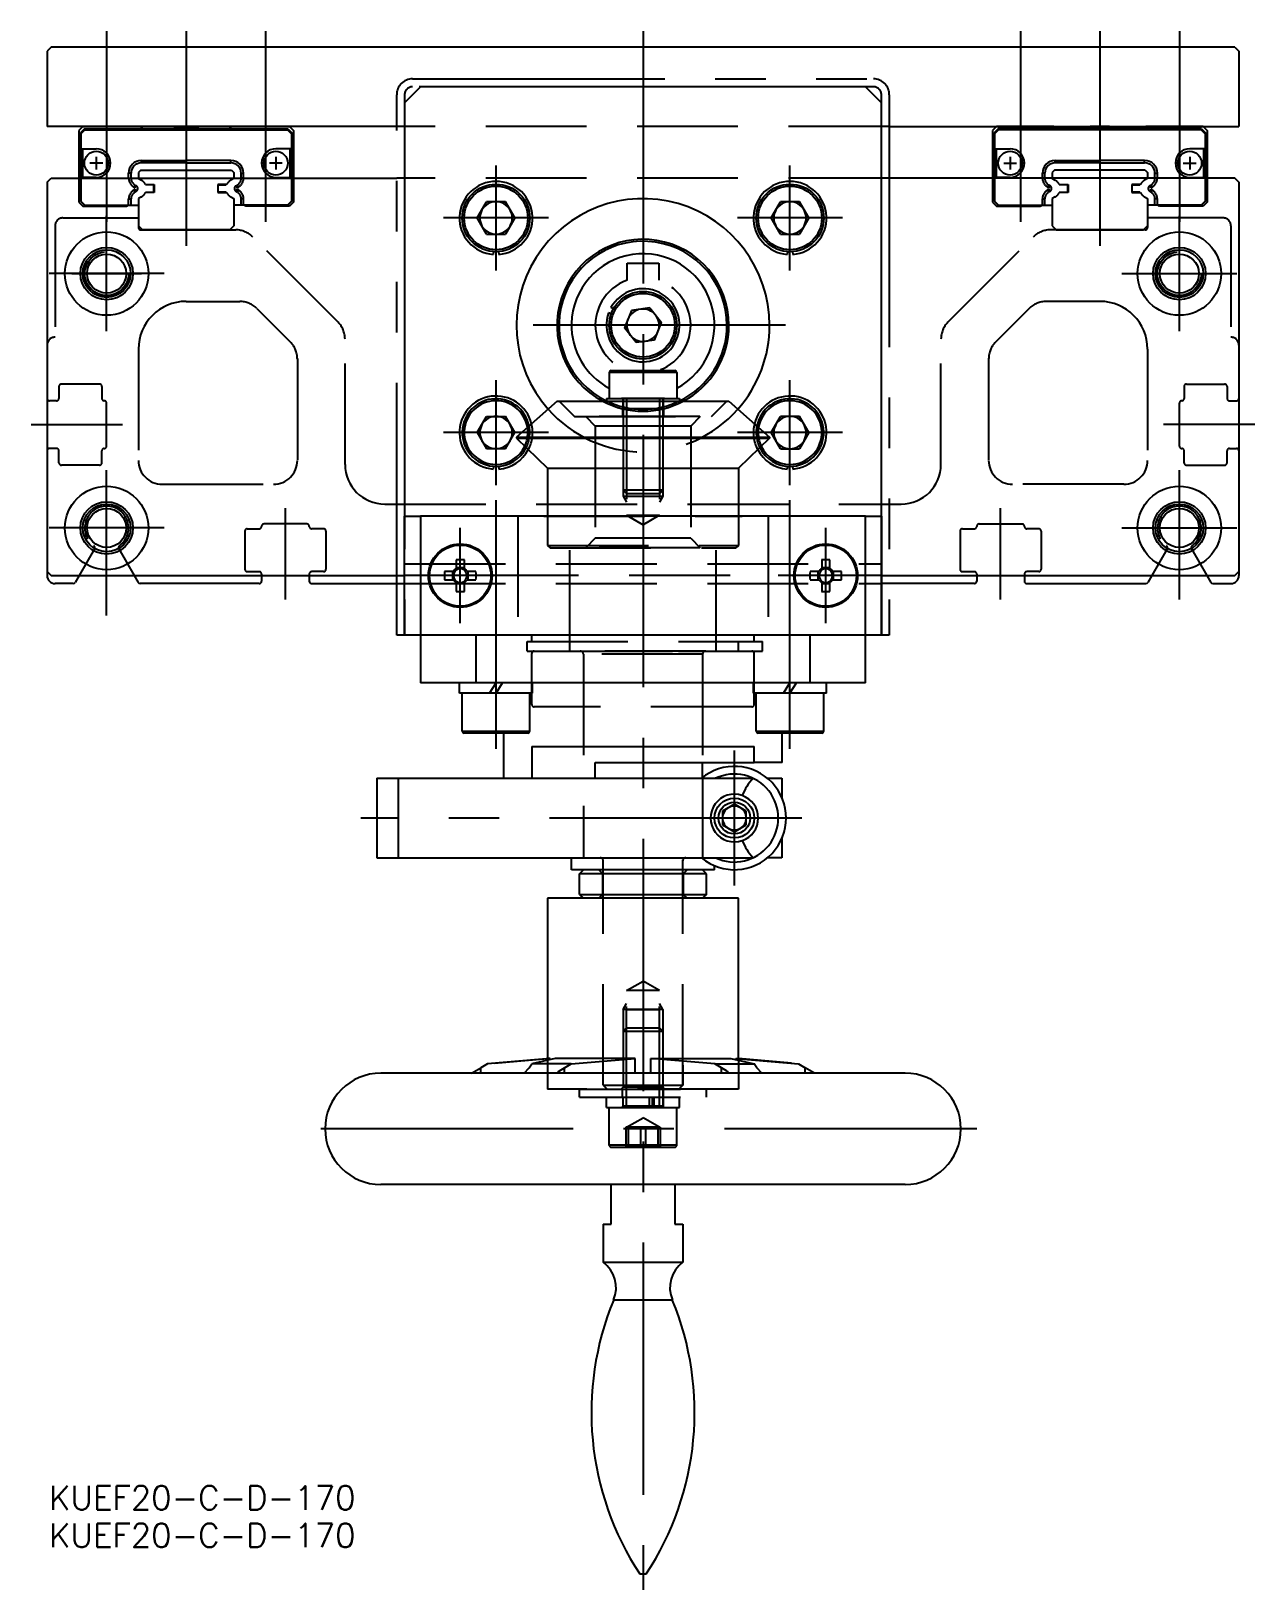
# Model space of a CAD drawing. Extents: x -77 to 457, y -159 to 311.
# Drawn here: x -77 to 77, y -159.1 to 37 of the extents above; entities that cross this region are included whole.
import ezdxf

# ---------------------------------------------------------------- set-up
doc = ezdxf.new("R2010")
doc.units = 0
for name, pattern in [('CENTER', [50.8, 31.75, -6.35, 6.35, -6.35]), ('DASHED', [19.05, 12.7, -6.35]), ('PHANTOM', [63.5, 31.75, -6.35, 6.35, -6.35, 6.35, -6.35])]:
    doc.linetypes.add(name, pattern=pattern)
doc.layers.get('0').update_dxf_attribs({"linetype": 'CONTINUOUS'})
doc.layers.add('CENTER', color=1, linetype='CENTER')
doc.styles.get("Standard").update_dxf_attribs({"font": 'txt.shx', "height": 3, "bigfont": 'bigfont.shx'})

# ---------------------------------------------------------------- blocks, each defined once
blk = doc.blocks.new('*U11')
at = {"color": 7, "linetype": 'CONTINUOUS'}
blk.add_text('KUEF20-C-D-170', height=3, dxfattribs=at).set_placement((-74.75, -149.02))
blk = doc.blocks.new('*U12')
at = {"color": 7, "linetype": 'CONTINUOUS'}
blk.add_text('KUEF20-C-D-170', height=3, dxfattribs=at).set_placement((-74.75, -153.75))

msp = doc.modelspace()

# ---------------------------------------------------------------- linework, layer by layer
at = {"color": 7, "linetype": 'CONTINUOUS'}
for p, q in [((-74.5, 35), (-75, 34.5)), ((-75, 34.5), (-75, 33)), ((74.5, 35), (-74.5, 35)), ((74.5, 35), (75, 34.5)), ((74.5, 35), (75, 34.5)), ((75, 34.5), (75, 33)), ((75, 34.5), (75, 25)), ((-75, 33), (-75, 25)), ((75, 33), (75, 25)), ((-28, 30), (-30, 28)), ((28, 30), (-28, 30)), ((30, 28), (28, 30)), ((-30, 28), (-30, -24)), ((30, -24), (30, 28)), ((-31, 25), (-75, 25)), ((-70.5, 25), (-71, 24.5)), ((-71, 24.5), (-71, 18.5)), ((-70.3, 24.7), (-70.8, 24.2)), ((-70.8, 24.2), (-70.8, 18.5)), ((-70.25, 24.6), (-70.75, 24.1)), ((-70.75, 24.1), (-70.75, 22.2)), ((-70.5, 25), (-63.3, 25)), ((-70.3, 24.7), (-44.7, 24.7)), ((-70.25, 24.6), (-44.75, 24.6)), ((-62.9, 24.75), (-63.3, 25)), ((-62.9, 24.75), (-52.1, 24.75)), ((-58.7, 25), (-59.1, 24.75)), ((-58.7, 25), (-56.3, 25)), ((-56.3, 25), (-55.9, 24.75)), ((-52.1, 24.75), (-51.7, 25)), ((-51.7, 25), (-44.5, 25)), ((-44.75, 24.6), (-44.25, 24.1)), ((-44.7, 24.7), (-44.2, 24.2)), ((-44.5, 25), (-44, 24.5)), ((-44.25, 24.1), (-44.25, 22.2)), ((-44.2, 24.2), (-44.2, 18.5)), ((-44, 24.5), (-44, 18.5)), ((31, 25), (75, 25)), ((44.5, 25), (44, 24.5)), ((44, 24.5), (44, 18.5)), ((44.7, 24.7), (44.2, 24.2)), ((44.2, 24.2), (44.2, 18.5)), ((44.75, 24.6), (44.25, 24.1)), ((44.25, 24.1), (44.25, 22.2)), ((51.7, 25), (44.5, 25)), ((70.3, 24.7), (44.7, 24.7)), ((70.25, 24.6), (44.75, 24.6)), ((52.1, 24.75), (51.7, 25)), ((62.9, 24.75), (52.1, 24.75)), ((56.3, 25), (55.9, 24.75)), ((58.7, 25), (56.3, 25)), ((58.7, 25), (59.1, 24.75)), ((62.9, 24.75), (63.3, 25)), ((70.5, 25), (63.3, 25)), ((70.25, 24.6), (70.75, 24.1)), ((70.3, 24.7), (70.8, 24.2)), ((70.5, 25), (71, 24.5)), ((70.75, 24.1), (70.75, 22.2)), ((70.8, 24.2), (70.8, 18.5)), ((71, 24.5), (71, 18.5)), ((-70.75, 22.2), (-68.8, 22.2)), ((-70.55, 22.2), (-70.55, 18.6)), ((-44.25, 22.2), (-46.2, 22.2)), ((-44.45, 22.2), (-44.45, 18.6)), ((44.25, 22.2), (46.2, 22.2)), ((44.45, 22.2), (44.45, 18.6)), ((70.75, 22.2), (68.8, 22.2)), ((70.55, 22.2), (70.55, 18.6)), ((-68, 20.4), (-69.6, 20.4)), ((-68.8, 21.2), (-68.8, 19.6)), ((-63.13, 20.43), (-63.13, 20.73)), ((-63.13, 20.73), (-57.5, 20.73)), ((-57.5, 20.43), (-63.13, 20.43)), ((-51.87, 20.73), (-57.5, 20.73)), ((-57.5, 20.73), (-57.5, 20.43)), ((-57.5, 20.43), (-51.87, 20.43)), ((-51.87, 20.43), (-51.87, 20.73)), ((-45.4, 20.4), (-47, 20.4)), ((-46.2, 21.2), (-46.2, 19.6)), ((45.4, 20.4), (47, 20.4)), ((46.2, 21.2), (46.2, 19.6)), ((51.87, 20.73), (57.5, 20.73)), ((51.87, 20.43), (51.87, 20.73)), ((57.5, 20.43), (51.87, 20.43)), ((57.5, 20.73), (57.5, 20.43)), ((63.13, 20.73), (57.5, 20.73)), ((57.5, 20.43), (63.13, 20.43)), ((63.13, 20.43), (63.13, 20.73)), ((68, 20.4), (69.6, 20.4)), ((68.8, 21.2), (68.8, 19.6)), ((-75, 18), (-74.5, 18.5)), ((-75, 18), (-75, -31)), ((-74.5, 18.5), (-31, 18.5)), ((-70.75, 18.6), (-70.75, 18.5)), ((-68.8, 18.6), (-70.75, 18.6)), ((-64.43, 19.13), (-64.73, 19.13)), ((-64.73, 18.51), (-64.73, 19.13)), ((-64.73, 18.51), (-64.43, 18.51)), ((-64.43, 18.51), (-64.43, 19.13)), ((-63.2, 19.5), (-63.5, 19.2)), ((-63.5, 19.2), (-63.5, 18.5)), ((-63.2, 19.5), (-51.8, 19.5)), ((-51.8, 19.5), (-51.5, 19.2)), ((-51.5, 19.2), (-51.5, 18.5)), ((-50.57, 19.13), (-50.27, 19.13)), ((-50.57, 18.51), (-50.57, 19.13)), ((-50.27, 18.51), (-50.57, 18.51)), ((-50.27, 18.51), (-50.27, 19.13)), ((-46.2, 18.6), (-44.25, 18.6)), ((-44.25, 18.6), (-44.25, 18.5)), ((74.5, 18.5), (31, 18.5)), ((44.25, 18.6), (44.25, 18.5)), ((46.2, 18.6), (44.25, 18.6)), ((50.27, 18.51), (50.27, 19.13)), ((50.57, 19.13), (50.27, 19.13)), ((50.27, 18.51), (50.57, 18.51)), ((50.57, 18.51), (50.57, 19.13)), ((51.8, 19.5), (51.5, 19.2)), ((51.5, 19.2), (51.5, 18.5)), ((63.2, 19.5), (51.8, 19.5)), ((63.2, 19.5), (63.5, 19.2)), ((63.5, 19.2), (63.5, 18.5)), ((64.43, 18.51), (64.43, 19.13)), ((64.43, 19.13), (64.73, 19.13)), ((64.73, 18.51), (64.43, 18.51)), ((64.73, 18.51), (64.73, 19.13)), ((68.8, 18.6), (70.75, 18.6)), ((70.75, 18.6), (70.75, 18.5)), ((75, 18), (74.5, 18.5)), ((74.5, 18.5), (75, 18)), ((75, 18), (75, -31)), ((-20.86, 13.5), (-19.68, 15.54)), ((-17.32, 15.54), (-19.68, 15.54)), ((-16.14, 13.5), (-17.32, 15.54)), ((16.14, 13.5), (17.32, 15.54)), ((19.68, 15.54), (17.32, 15.54)), ((20.86, 13.5), (19.68, 15.54)), ((-19.68, 11.46), (-20.86, 13.5)), ((-16.14, 13.5), (-17.32, 11.46)), ((17.32, 11.46), (16.14, 13.5)), ((20.86, 13.5), (19.68, 11.46)), ((-19.68, 11.46), (-17.32, 11.46)), ((17.32, 11.46), (19.68, 11.46)), ((-18.83, 9.26), (-18.86, 8.91)), ((-18.17, 9.26), (-18.14, 8.91)), ((18.17, 9.26), (18.14, 8.91)), ((18.83, 9.26), (18.86, 8.91)), ((-3.72, 2.05), (-4.03, 2.22)), ((0.88, 2.19), (-1.45, 1.86)), ((0.88, 2.19), (2.33, 0.33)), ((-4, 1.44), (-4.33, 1.56)), ((-1.45, 1.86), (-2.33, -0.33)), ((1.45, -1.86), (2.33, 0.33)), ((-0.88, -2.19), (-2.33, -0.33)), ((1.45, -1.86), (-0.88, -2.19)), ((-4, -5.7), (4, -5.7)), ((4.25, -5.95), (-4.25, -5.95)), ((-4.25, -5.95), (-4.25, -9.2)), ((4.25, -5.95), (4.25, -9.2)), ((-10.82, -9.56), (-15.92, -14.07)), ((-10.82, -9.56), (10.82, -9.56)), ((-4.6, -9.2), (4.6, -9.2)), ((-4.6, -9.21), (-4.6, -9.55)), ((4.6, -9.2), (4.6, -9.56)), ((10.82, -9.56), (15.93, -14.07)), ((-20.86, -13.5), (-19.68, -11.46)), ((-19.68, -11.46), (-17.32, -11.46)), ((-16.14, -13.5), (-17.32, -11.46)), ((16.14, -13.5), (17.32, -11.46)), ((19.68, -11.46), (17.32, -11.46)), ((20.86, -13.5), (19.68, -11.46)), ((-20.86, -13.5), (-19.68, -15.54)), ((-17.32, -15.54), (-16.14, -13.5)), ((17.32, -15.54), (16.14, -13.5)), ((20.86, -13.5), (19.68, -15.54)), ((-17.32, -15.54), (-19.68, -15.54)), ((-15.92, -14.07), (15.93, -14.07)), ((-15.92, -14.07), (-15.92, -14.21)), ((-15.92, -14.21), (15.93, -14.21)), ((-15.92, -14.21), (-12, -18)), ((15.93, -14.21), (12, -18)), ((15.93, -14.07), (15.93, -14.21)), ((17.32, -15.54), (19.68, -15.54)), ((-18.83, -17.74), (-18.86, -18.09)), ((-18.17, -17.74), (-18.14, -18.09)), ((-12, -18), (12, -18)), ((-12, -18), (-12, -24)), ((12, -18), (12, -24)), ((18.17, -17.74), (18.14, -18.09)), ((18.83, -17.74), (18.86, -18.09)), ((-30, -39), (-30, -24)), ((-30, -24), (-28, -24)), ((28, -24), (-28, -24)), ((-28, -24), (-28, -45)), ((28, -39), (28, -24)), ((28, -24), (30, -24)), ((30, -24), (30, -39)), ((-75, -31), (-74.5, -31.5)), ((-75, -31), (-75, -31.5)), ((-23.87, -30.99), (-24.98, -30.99)), ((-23.98, -30.99), (-23.98, -32.02)), ((-23.51, -29.52), (-23.51, -30.63)), ((-22.48, -30.52), (-23.51, -30.52)), ((-22.48, -30.63), (-22.48, -29.52)), ((-21.02, -30.99), (-22.13, -30.99)), ((-22.02, -32.02), (-22.02, -30.99)), ((22.13, -30.99), (21.02, -30.99)), ((22.02, -30.99), (22.02, -32.02)), ((22.49, -29.52), (22.49, -30.63)), ((23.52, -30.52), (22.49, -30.52)), ((23.52, -30.63), (23.52, -29.52)), ((24.98, -30.99), (23.87, -30.99)), ((23.98, -32.02), (23.98, -30.99)), ((74.5, -31.5), (75, -31)), ((75, -31), (75, -31.5)), ((-74.5, -31.5), (-30, -31.5)), ((-71.71, -32.5), (-74, -32.5)), ((-70.96, -31.5), (-71.45, -32.35)), ((-64.04, -31.5), (-63.55, -32.35)), ((-48.3, -32.5), (-63.29, -32.5)), ((-48, -31.5), (-48, -32.2)), ((-42, -31.5), (-42, -32.2)), ((-41.7, -32.5), (-30, -32.5)), ((-24.98, -32.02), (-23.87, -32.02)), ((-23.51, -32.37), (-23.51, -33.48)), ((-23.51, -32.48), (-22.48, -32.48)), ((-22.48, -33.48), (-22.48, -32.37)), ((-22.13, -32.02), (-21.02, -32.02)), ((21.02, -32.02), (22.13, -32.02)), ((22.49, -32.37), (22.49, -33.48)), ((22.49, -32.48), (23.52, -32.48)), ((23.52, -33.48), (23.52, -32.37)), ((23.87, -32.02), (24.98, -32.02)), ((30, -31.5), (74.5, -31.5)), ((41.7, -32.5), (30, -32.5)), ((42, -31.5), (42, -32.2)), ((48, -31.5), (48, -32.2)), ((48.3, -32.5), (63.29, -32.5)), ((64.04, -31.5), (63.55, -32.35)), ((70.96, -31.5), (71.45, -32.35)), ((71.71, -32.5), (74, -32.5)), ((-28, -39), (-30, -39)), ((28, -39), (-28, -39)), ((-21.02, -39), (-21.02, -45)), ((21.02, -45), (21.02, -39)), ((30, -39), (28, -39)), ((28, -45), (28, -39)), ((-21.02, -45), (-28, -45)), ((-23.1, -46.3), (-23.1, -45)), ((21.02, -45), (-21.02, -45)), ((-19.31, -46.3), (-18.5, -45)), ((-18.5, -46.3), (-17.69, -45)), ((-13.9, -46.3), (-13.9, -45)), ((13.9, -46.3), (13.9, -45)), ((17.69, -46.3), (18.5, -45)), ((18.5, -46.3), (19.31, -45)), ((28, -45), (21.02, -45)), ((23.1, -46.3), (23.1, -45)), ((-13.9, -46.3), (-23.1, -46.3)), ((-22.75, -51.05), (-22.75, -46.3)), ((-14.25, -51.05), (-14.25, -46.3)), ((23.1, -46.3), (13.9, -46.3)), ((14.25, -51.05), (14.25, -46.3)), ((22.75, -51.05), (22.75, -46.3)), ((-22.75, -51.05), (-14.25, -51.05)), ((-14.5, -51.3), (-22.5, -51.3)), ((-17.5, -57), (-17.5, -51.3)), ((14.25, -51.05), (22.75, -51.05)), ((22.5, -51.3), (14.5, -51.3)), ((17.5, -55), (17.5, -51.3)), ((-14, -53), (14, -53)), ((-14, -53), (-14, -57)), ((14, -55), (14, -53)), ((-6, -55), (14, -55)), ((-6, -57), (-6, -55)), ((7.5, -56.88), (7.5, -55)), ((17.5, -55), (14, -55)), ((-33.5, -57), (-33.5, -67)), ((-33.5, -57), (-30.82, -57)), ((-30.82, -57), (-30.82, -67)), ((-30.82, -57), (13.86, -57)), ((15.65, -57), (17.47, -57)), ((17.47, -57), (17.47, -59.43)), ((11.5, -60.27), (10, -61.13)), ((13, -61.13), (11.5, -60.27)), ((10, -61.13), (10, -62.87)), ((13, -62.87), (13, -61.13)), ((10, -62.87), (11.5, -63.73)), ((11.5, -63.73), (13, -62.87)), ((17.47, -64.57), (17.47, -67)), ((-33.5, -67), (-30.82, -67)), ((-30.82, -67), (13.86, -67)), ((-9, -68.5), (-9, -67)), ((9, -68.5), (-9, -68.5)), ((-8, -69), (-7.5, -68.5)), ((8, -69), (7.5, -68.5)), ((9, -68.5), (9, -68)), ((17.47, -67), (15.65, -67)), ((0, -69), (-8, -69)), ((-8, -71.6), (-8, -69)), ((8, -69), (0, -69)), ((8, -71.6), (8, -69)), ((-12, -72.1), (-12, -92.24)), ((0, -72.1), (-12, -72.1)), ((-8, -71.6), (8, -71.6)), ((-8, -71.6), (-7.5, -72.1)), ((12, -72.1), (0, -72.1)), ((8, -71.6), (7.5, -72.1)), ((12, -92.24), (12, -72.1)), ((33, -94.1), (-33, -94.1)), ((-21.6, -94.1), (-20.42, -93.41)), ((-19.59, -92.92), (-20.42, -93.41)), ((-20.42, -94.1), (-20.42, -93.41)), ((-11.68, -92.24), (-19.59, -92.92)), ((-18.7, -92.85), (-12, -92.24)), ((-14.94, -94.1), (-14.32, -93.41)), ((-14.32, -93.41), (-14.01, -92.92)), ((-11.06, -92.24), (-14.01, -92.92)), ((-9.03, -92.92), (-14.01, -92.92)), ((-11.68, -92.24), (-12, -92.24)), ((-11.68, -92.38), (-11.68, -92.24)), ((-1, -92.24), (-11.06, -92.24)), ((-10.52, -93.82), (-9.87, -93.41)), ((-9.87, -93.41), (-9.03, -92.92)), ((-9.87, -94.1), (-9.87, -93.41)), ((-9.03, -92.92), (-1, -92.24)), ((-1, -94.1), (-1, -92.24)), ((9.03, -92.92), (1, -92.24)), ((1, -92.24), (11.06, -92.24)), ((1, -94.1), (1, -92.24)), ((9.03, -92.92), (14.01, -92.92)), ((9.87, -93.41), (9.03, -92.92)), ((9.87, -94.1), (9.87, -93.41)), ((10.52, -93.82), (9.87, -93.41)), ((11.06, -92.24), (14.01, -92.92)), ((11.68, -92.24), (19.59, -92.92)), ((11.68, -92.24), (12, -92.24)), ((11.68, -92.38), (11.68, -92.24)), ((18.7, -92.85), (12, -92.24)), ((14.32, -93.41), (14.01, -92.92)), ((14.94, -94.1), (14.32, -93.41)), ((19.59, -92.92), (20.42, -93.41)), ((21.6, -94.1), (20.42, -93.41)), ((20.42, -94.1), (20.42, -93.41)), ((33, -108.1), (-33, -108.1)), ((-4, -113.1), (-4, -108.1)), ((4, -108.1), (4, -113.1)), ((-5, -113.1), (-5, -117.89)), ((-5, -113.1), (-4, -113.1)), ((4, -113.1), (5, -113.1)), ((5, -113.1), (5, -117.89)), ((-5, -117.89), (5, -117.89)), ((-3.69, -122.63), (3.69, -122.63)), ((-0.41, -157.1), (0.41, -157.1))]:
    msp.add_line(p, q, dxfattribs=at)
at = {"color": 3, "linetype": 'PHANTOM'}
for p, q in [((-29, 31), (29, 31)), ((29, 30), (-29, 30)), ((-31, -39), (-31, 29)), ((-30, 29), (-30, -39)), ((30, -39), (30, 29)), ((31, 29), (31, -39)), ((-30, -39), (-31, -39)), ((-30, -39), (-31, -39)), ((31, -39), (30, -39))]:
    msp.add_line(p, q, dxfattribs=at)
at = {"color": 3, "linetype": 'DASHED'}
for p, q in [((31, 25), (-31, 25)), ((-71, 18.5), (-71, 15.5)), ((-70.8, 18.5), (-70.8, 17.6)), ((-70.75, 18.5), (-70.75, 15.6)), ((-63.5, 18.5), (-63.5, 18.46)), ((-63.5, 18.46), (-63.13, 18.25)), ((-62.61, 17.7), (-61.5, 17.7)), ((-62.53, 17.7), (-62.51, 17.65)), ((-61.55, 17.65), (-62.51, 17.65)), ((-61.55, 16.75), (-61.55, 17.65)), ((-61.5, 17.7), (-61.5, 16.7)), ((-53.5, 17.7), (-53.5, 16.7)), ((-52.39, 17.7), (-53.5, 17.7)), ((-53.45, 16.75), (-53.45, 17.65)), ((-53.45, 17.65), (-52.49, 17.65)), ((-52.47, 17.7), (-52.49, 17.65)), ((-51.5, 18.46), (-51.87, 18.25)), ((-51.5, 18.5), (-51.5, 18.46)), ((-44.25, 18.5), (-44.25, 15.6)), ((-44.2, 18.5), (-44.2, 17.6)), ((-44, 18.5), (-44, 15.5)), ((31, 18.5), (-31, 18.5)), ((44, 18.5), (44, 15.5)), ((44.2, 18.5), (44.2, 17.6)), ((44.25, 18.5), (44.25, 15.6)), ((51.5, 18.5), (51.5, 18.46)), ((51.5, 18.46), (51.87, 18.25)), ((52.39, 17.7), (53.5, 17.7)), ((52.47, 17.7), (52.49, 17.65)), ((53.45, 17.65), (52.49, 17.65)), ((53.45, 16.75), (53.45, 17.65)), ((53.5, 17.7), (53.5, 16.7)), ((61.5, 17.7), (61.5, 16.7)), ((62.61, 17.7), (61.5, 17.7)), ((61.55, 16.75), (61.55, 17.65)), ((61.55, 17.65), (62.51, 17.65)), ((62.53, 17.7), (62.51, 17.65)), ((63.5, 18.46), (63.13, 18.25)), ((63.5, 18.5), (63.5, 18.46)), ((70.75, 18.5), (70.75, 15.6)), ((70.8, 18.5), (70.8, 17.6)), ((71, 18.5), (71, 15.5)), ((-70.8, 16.8), (-70.8, 17.6)), ((-70.8, 17.6), (-70.75, 17.6)), ((-70.8, 16.8), (-70.8, 15.6)), ((-70.8, 16.8), (-70.75, 16.8)), ((-64.73, 15.89), (-64.43, 15.89)), ((-64.73, 15.1), (-64.73, 15.89)), ((-64.43, 15.1), (-64.43, 15.89)), ((-64.08, 17.38), (-63.93, 17.64)), ((-64.08, 17.38), (-63.92, 17.29)), ((-64.08, 17.02), (-63.92, 17.11)), ((-64.08, 17.02), (-63.93, 16.76)), ((-63.77, 17.55), (-63.93, 17.64)), ((-63.93, 16.76), (-63.77, 16.85)), ((-63.92, 17.29), (-63.77, 17.55)), ((-63.92, 17.29), (-63.92, 17.29)), ((-63.91, 17.12), (-63.92, 17.11)), ((-63.92, 17.11), (-63.91, 17.12)), ((-63.92, 17.11), (-63.77, 16.85)), ((-63.92, 17.11), (-63.92, 17.11)), ((-63.13, 16.15), (-63.5, 15.94)), ((-63.5, 15.94), (-63.5, 12.5)), ((-61.5, 16.7), (-62.61, 16.7)), ((-62.53, 16.7), (-62.51, 16.75)), ((-62.51, 16.75), (-61.55, 16.75)), ((-53.5, 16.7), (-52.39, 16.7)), ((-52.49, 16.75), (-53.45, 16.75)), ((-52.47, 16.7), (-52.49, 16.75)), ((-51.87, 16.15), (-51.5, 15.94)), ((-51.5, 15.94), (-51.5, 12.5)), ((-51.23, 17.55), (-51.07, 17.64)), ((-51.08, 17.29), (-51.23, 17.55)), ((-51.08, 17.11), (-51.23, 16.85)), ((-51.07, 16.76), (-51.23, 16.85)), ((-51.09, 17.12), (-51.08, 17.11)), ((-51.08, 17.11), (-51.09, 17.12)), ((-50.92, 17.38), (-51.08, 17.29)), ((-51.08, 17.29), (-51.08, 17.29)), ((-50.92, 17.02), (-51.08, 17.11)), ((-51.08, 17.11), (-51.08, 17.11)), ((-50.92, 17.38), (-51.07, 17.64)), ((-50.92, 17.02), (-51.07, 16.76)), ((-50.27, 15.89), (-50.57, 15.89)), ((-50.57, 15.1), (-50.57, 15.89)), ((-50.27, 15.1), (-50.27, 15.89)), ((-44.2, 17.6), (-44.25, 17.6)), ((-44.2, 16.8), (-44.25, 16.8)), ((-44.2, 16.8), (-44.2, 17.6)), ((-44.2, 16.8), (-44.2, 15.6)), ((44.2, 16.8), (44.2, 17.6)), ((44.2, 17.6), (44.25, 17.6)), ((44.2, 16.8), (44.2, 15.6)), ((44.2, 16.8), (44.25, 16.8)), ((50.27, 15.89), (50.57, 15.89)), ((50.27, 15.1), (50.27, 15.89)), ((50.57, 15.1), (50.57, 15.89)), ((50.92, 17.38), (51.07, 17.64)), ((50.92, 17.38), (51.08, 17.29)), ((50.92, 17.02), (51.08, 17.11)), ((50.92, 17.02), (51.07, 16.76)), ((51.23, 17.55), (51.07, 17.64)), ((51.07, 16.76), (51.23, 16.85)), ((51.08, 17.29), (51.23, 17.55)), ((51.08, 17.29), (51.08, 17.29)), ((51.08, 17.11), (51.09, 17.12)), ((51.09, 17.12), (51.08, 17.11)), ((51.08, 17.11), (51.23, 16.85)), ((51.08, 17.11), (51.08, 17.11)), ((51.87, 16.15), (51.5, 15.94)), ((51.5, 15.94), (51.5, 12.5)), ((53.5, 16.7), (52.39, 16.7)), ((52.47, 16.7), (52.49, 16.75)), ((52.49, 16.75), (53.45, 16.75)), ((61.5, 16.7), (62.61, 16.7)), ((62.51, 16.75), (61.55, 16.75)), ((62.53, 16.7), (62.51, 16.75)), ((63.13, 16.15), (63.5, 15.94)), ((63.5, 15.94), (63.5, 12.5)), ((63.77, 17.55), (63.93, 17.64)), ((63.92, 17.29), (63.77, 17.55)), ((63.92, 17.11), (63.77, 16.85)), ((63.93, 16.76), (63.77, 16.85)), ((63.92, 17.11), (63.91, 17.12)), ((63.91, 17.12), (63.92, 17.11)), ((64.08, 17.38), (63.92, 17.29)), ((63.92, 17.29), (63.92, 17.29)), ((64.08, 17.02), (63.92, 17.11)), ((63.92, 17.11), (63.92, 17.11)), ((64.08, 17.38), (63.93, 17.64)), ((64.08, 17.02), (63.93, 16.76)), ((64.73, 15.89), (64.43, 15.89)), ((64.43, 15.1), (64.43, 15.89)), ((64.73, 15.1), (64.73, 15.89)), ((70.8, 17.6), (70.75, 17.6)), ((70.8, 16.8), (70.75, 16.8)), ((70.8, 16.8), (70.8, 17.6)), ((70.8, 16.8), (70.8, 15.6)), ((-71, 15.5), (-70.5, 15)), ((-70.8, 15.6), (-70.3, 15.1)), ((-70.75, 15.6), (-70.25, 15.1)), ((-70.5, 15), (-65, 15)), ((-70.3, 15.1), (-70.25, 15.1)), ((-70.25, 15.1), (-64.73, 15.1)), ((-65, 15), (-64.78, 15.1)), ((-64.73, 15.1), (-64.43, 15.1)), ((-64.43, 15.1), (-63.5, 15.1)), ((-50.57, 15.1), (-51.5, 15.1)), ((-50.27, 15.1), (-50.57, 15.1)), ((-44.75, 15.1), (-50.27, 15.1)), ((-50, 15), (-50.22, 15.1)), ((-44.5, 15), (-50, 15)), ((-44.25, 15.6), (-44.75, 15.1)), ((-44.7, 15.1), (-44.75, 15.1)), ((-44.2, 15.6), (-44.7, 15.1)), ((-44, 15.5), (-44.5, 15)), ((44, 15.5), (44.5, 15)), ((44.2, 15.6), (44.7, 15.1)), ((44.25, 15.6), (44.75, 15.1)), ((44.5, 15), (50, 15)), ((44.7, 15.1), (44.75, 15.1)), ((44.75, 15.1), (50.27, 15.1)), ((50, 15), (50.22, 15.1)), ((50.27, 15.1), (50.57, 15.1)), ((50.57, 15.1), (51.5, 15.1)), ((64.43, 15.1), (63.5, 15.1)), ((64.73, 15.1), (64.43, 15.1)), ((70.25, 15.1), (64.73, 15.1)), ((65, 15), (64.78, 15.1)), ((70.5, 15), (65, 15)), ((70.75, 15.6), (70.25, 15.1)), ((70.3, 15.1), (70.25, 15.1)), ((70.8, 15.6), (70.3, 15.1)), ((71, 15.5), (70.5, 15)), ((-74, 12.5), (-74, -1.5)), ((-73, 13.5), (-63.5, 13.5)), ((-63.5, 13.5), (-63.5, 12.3)), ((-63.5, 12.5), (-63, 12)), ((-63.2, 12), (-51.24, 12)), ((-52, 12), (-63, 12)), ((-51.5, 12.5), (-52, 12)), ((63.2, 12), (51.24, 12)), ((51.5, 12.5), (52, 12)), ((52, 12), (63, 12)), ((63.5, 12.5), (63, 12)), ((73, 13.5), (63.5, 13.5)), ((73, 13.5), (63.5, 13.5)), ((63.5, 13.5), (63.5, 12.3)), ((74, 12.5), (74, -1.5)), ((-38.38, 0.38), (-49.12, 11.12)), ((38.38, 0.38), (49.12, 11.12)), ((-2, 7.8), (2, 7.8)), ((-2, 7.8), (2, 7.8)), ((-2, 6.92), (-2, 7.8)), ((-2, 5.66), (-2, 7.8)), ((2, 7.8), (2, 6.92)), ((2, 7.8), (2, 5.66)), ((-57.5, 3), (-50.73, 3)), ((-48.61, 2.12), (-44.38, -2.11)), ((48.61, 2.12), (44.38, -2.11)), ((57.5, 3), (50.73, 3)), ((-37.5, -17.5), (-37.5, -1.74)), ((37.5, -17.5), (37.5, -1.74)), ((-75, -2.5), (-75, -9.2)), ((-63.5, -3), (-63.5, -17)), ((63.5, -3), (63.5, -17)), ((75, -2.5), (75, -9.2)), ((-43.5, -4.23), (-43.5, -17)), ((43.5, -4.23), (43.5, -17)), ((-73.5, -7.7), (-73.5, -9.2)), ((-68.4, -7.4), (-73.2, -7.4)), ((-68.1, -7.7), (-68.1, -9.2)), ((68.1, -7.7), (68.1, -9.2)), ((68.4, -7.4), (73.2, -7.4)), ((73.5, -7.7), (73.5, -9.2)), ((-73.8, -9.5), (-74.7, -9.5)), ((-67.5, -15.2), (-67.5, -9.8)), ((-10.57, -9.56), (-8.63, -11.5)), ((-2.7, -9.2), (2.66, -9.2)), ((2.54, -9.2), (-2.55, -9.2)), ((-2.55, -9.2), (-2.55, -10.5)), ((-2.5, -9.4), (-2.5, -21.5)), ((-2.07, -9.2), (-2.07, -23.9)), ((2.07, -9.2), (2.07, -23.9)), ((2.5, -9.4), (2.5, -21.5)), ((2.55, -9.2), (2.55, -10.5)), ((8.63, -11.5), (10.57, -9.56)), ((67.5, -15.2), (67.5, -9.8)), ((73.8, -9.5), (74.7, -9.5)), ((-8.63, -11.5), (8.63, -11.5)), ((-7.2, -11.5), (-6, -12.7)), ((7.17, -11.5), (-7.17, -11.5)), ((-2.6, -10.5), (-2.6, -11.5)), ((2.6, -10.5), (-2.57, -10.5)), ((2.6, -11.5), (-2.57, -11.5)), ((2.54, -10.5), (-2.55, -10.5)), ((-2.5, -11.5), (2.5, -11.5)), ((2.6, -10.5), (2.6, -11.5)), ((7.2, -11.5), (6, -12.7)), ((6, -12.7), (-6, -12.7)), ((-6, -12.7), (-6, -26.8)), ((6, -12.7), (6, -26.8)), ((-73.8, -15.5), (-74.7, -15.5)), ((73.8, -15.5), (74.7, -15.5)), ((-75, -15.8), (-75, -31)), ((-73.5, -17.3), (-73.5, -15.8)), ((-68.4, -17.6), (-73.2, -17.6)), ((-68.1, -17.3), (-68.1, -15.8)), ((68.1, -17.3), (68.1, -15.8)), ((68.4, -17.6), (73.2, -17.6)), ((73.5, -17.3), (73.5, -15.8)), ((75, -15.8), (75, -31)), ((-60.5, -20), (-46.5, -20)), ((2.5, -20.75), (-2.5, -20.75)), ((-2.5, -20.75), (-2.05, -21.2)), ((-2.5, -21.5), (2.5, -21.5)), ((-2.5, -21.5), (-2.07, -22.25)), ((-2.1, -21.5), (2.1, -21.5)), ((2.06, -21.2), (-2.05, -21.2)), ((2.5, -20.75), (2.06, -21.2)), ((2.5, -21.5), (2.07, -22.25)), ((60.5, -20), (46.5, -20)), ((-32.5, -22.5), (32.5, -22.5)), ((-42.3, -25), (-47.7, -25)), ((-15.75, -24), (-15.75, -39)), ((-12.49, -24), (12.49, -24)), ((-12, -24), (-12, -27.7)), ((-2.07, -23.9), (2.07, -23.9)), ((-2.07, -23.9), (0, -25.09)), ((2.07, -23.9), (0, -25.09)), ((12, -24.03), (12, -27.7)), ((15.75, -24), (15.75, -39)), ((42.3, -25), (47.7, -25)), ((-50.1, -25.9), (-50.1, -30.7)), ((-49.8, -25.6), (-48.3, -25.6)), ((-40.2, -25.6), (-41.7, -25.6)), ((-39.9, -25.9), (-39.9, -30.7)), ((-6, -26.8), (-7.2, -28)), ((6, -26.8), (-6, -26.8)), ((6, -26.8), (7.2, -28)), ((39.9, -25.9), (39.9, -30.7)), ((40.2, -25.6), (41.7, -25.6)), ((49.8, -25.6), (48.3, -25.6)), ((50.1, -25.9), (50.1, -30.7)), ((-69.02, -28.13), (-70.96, -31.5)), ((-65.98, -28.13), (-64.04, -31.5)), ((-12, -27.7), (12, -27.7)), ((-12, -27.7), (-11.7, -28)), ((-11.7, -28), (11.7, -28)), ((-9.2, -41), (-9.2, -28)), ((7.17, -28), (-7.17, -28)), ((9.2, -41), (9.2, -28)), ((12, -27.7), (11.7, -28)), ((65.98, -28.13), (64.04, -31.5)), ((69.02, -28.13), (70.96, -31.5)), ((-49.8, -31), (-48.3, -31)), ((-48, -31.3), (-48, -31.5)), ((-42, -31.3), (-42, -31.5)), ((-40.2, -31), (-41.7, -31)), ((-30, -30), (30, -30)), ((-30, -30), (30, -30)), ((40.2, -31), (41.7, -31)), ((42, -31.3), (42, -31.5)), ((48, -31.3), (48, -31.5)), ((49.8, -31), (48.3, -31)), ((30, -31.5), (-30, -31.5)), ((-30, -32.5), (30, -32.5)), ((-14, -39.8), (-14, -39)), ((14, -39.8), (14, -39)), ((-14.59, -39.8), (15.05, -39.8)), ((-14.59, -41), (-14.59, -39.8)), ((-14.59, -41), (15.05, -41)), ((-9, -41), (8.95, -41)), ((7.9, -41), (-7.85, -41)), ((12.01, -41), (12.01, -39.8)), ((15.05, -41), (15.05, -39.8)), ((-14, -47.7), (-14, -41.3)), ((-7.5, -41.4), (-7.5, -67)), ((7.5, -41.4), (-7.46, -41.4)), ((7.5, -41.4), (7.5, -55)), ((14, -47.7), (14, -41.3)), ((13.7, -48), (-13.7, -48)), ((7.5, -56.88), (7.5, -67)), ((-5.05, -69), (-5.55, -68.5)), ((-5, -95.6), (-5, -67.4)), ((5, -73.1), (5, -67.27)), ((5, -95.6), (5, -67.39)), ((5.05, -69), (5.55, -68.5)), ((-5.05, -71.6), (-5.05, -69)), ((5.05, -69), (5.05, -71.6)), ((-5.05, -71.6), (-5.55, -72.1)), ((5.05, -71.6), (5.55, -72.1)), ((-2.07, -83.7), (0, -82.51)), ((2.07, -83.7), (-2.07, -83.7)), ((-2.07, -98.4), (-2.07, -83.7)), ((2.07, -83.7), (0, -82.51)), ((2.07, -98.4), (2.07, -83.7)), ((-2.5, -86.1), (-2.07, -85.35)), ((2.5, -86.1), (-2.5, -86.1)), ((-2.5, -86.1), (-2.5, -95.85)), ((-2.1, -86.1), (2.1, -86.1)), ((2.5, -86.1), (2.07, -85.35)), ((2.5, -86.1), (2.5, -98.2)), ((-2.07, -88.4), (-2.5, -88.83)), ((-2.5, -88.83), (2.5, -88.83)), ((-2.07, -88.4), (2.07, -88.4)), ((2.07, -88.4), (2.5, -88.83)), ((-12, -92.24), (-12, -96.1)), ((5, -93.1), (5, -95.6)), ((12, -92.24), (12, -96.1)), ((-5, -95.6), (5, -95.6)), ((-5, -95.6), (-4.5, -96.1)), ((-2.5, -95.85), (-2.75, -96.1)), ((2.5, -95.85), (-2.5, -95.85)), ((2.5, -95.85), (2.75, -96.1)), ((5, -95.6), (4.5, -96.1)), ((12, -96.1), (-12, -96.1)), ((-8, -96.1), (7.96, -96.1)), ((-8, -97.1), (-8, -96.1)), ((-8, -97.1), (8, -97.1)), ((-4.6, -98.4), (-4.6, -97.1)), ((-4.59, -97.1), (4.6, -97.1)), ((-4.45, -96.1), (4.45, -96.1)), ((-2.75, -96.1), (2.7, -96.1)), ((-2.6, -97.1), (-2.6, -96.1)), ((-2.58, -96.1), (2.59, -96.1)), ((-2.58, -97.1), (2.59, -97.1)), ((-2.55, -97.1), (2.55, -97.1)), ((-2.55, -97.1), (-2.55, -98.4)), ((0.79, -97.1), (1.42, -97.1)), ((0.79, -97.1), (0.79, -98.4)), ((1.16, -97.1), (2.08, -97.1)), ((1.16, -97.1), (1.16, -98.4)), ((1.42, -98.4), (1.42, -97.1)), ((2.08, -98.4), (2.08, -97.1)), ((2.55, -97.1), (2.55, -98.4)), ((2.6, -97.1), (2.6, -96.1)), ((4.6, -98.4), (4.6, -97.1)), ((8, -97.1), (8, -96.1)), ((-4.6, -98.4), (4.6, -98.4)), ((-4.25, -103.15), (-4.25, -98.4)), ((-4.21, -98.4), (4.25, -98.4)), ((2.68, -98.4), (-2.69, -98.4)), ((-2.55, -98.4), (2.55, -98.4)), ((-2.5, -98.2), (2.5, -98.2)), ((-2.06, -100.9), (0, -99.71)), ((2.06, -100.9), (0, -99.71)), ((0.79, -98.4), (1.42, -98.4)), ((1.16, -98.4), (2.08, -98.4)), ((4.25, -103.15), (4.25, -98.4)), ((-2.18, -100.9), (-2.02, -100.9)), ((-1.24, -100.9), (-2.18, -100.9)), ((-2.18, -100.9), (-2.18, -103.4)), ((-1.24, -100.9), (-2.04, -100.9)), ((-2.02, -100.9), (-1.87, -100.9)), ((-0.78, -100.9), (-2.02, -100.9)), ((-0.78, -100.9), (-1.87, -100.9)), ((-1.87, -100.9), (-1.87, -103.4)), ((-1.24, -100.9), (0.78, -100.9)), ((-0.31, -100.9), (-1.24, -100.9)), ((1.24, -100.9), (-0.78, -100.9)), ((0.31, -100.9), (-0.78, -100.9)), ((-0.31, -100.9), (0.78, -100.9)), ((-0.31, -100.9), (-0.31, -103.4)), ((1.24, -100.9), (0.31, -100.9)), ((0.31, -100.9), (0.31, -103.4)), ((0.78, -100.9), (2.02, -100.9)), ((0.78, -100.9), (1.87, -100.9)), ((2.18, -100.9), (1.24, -100.9)), ((1.24, -100.9), (2.04, -100.9)), ((2.02, -100.9), (1.87, -100.9)), ((1.87, -100.9), (1.87, -103.4)), ((2.18, -100.9), (2.02, -100.9)), ((2.18, -100.9), (2.18, -103.4)), ((4.25, -103.15), (-4.25, -103.15)), ((-4, -103.4), (4, -103.4)), ((-2.18, -103.4), (-1.87, -103.4)), ((-0.31, -103.4), (-2.18, -103.4)), ((0.31, -103.4), (-1.87, -103.4)), ((-0.31, -103.4), (1.87, -103.4)), ((2.18, -103.4), (0.31, -103.4)), ((2.18, -103.4), (1.87, -103.4))]:
    msp.add_line(p, q, dxfattribs=at)
at = {"color": 7, "linetype": 'CONTINUOUS'}
for centre, radius in [((-68.8, 20.4), 1.5), ((-46.2, 20.4), 1.5), ((46.2, 20.4), 1.5), ((68.8, 20.4), 1.5), ((-18.5, 13.5), 4.25), ((18.5, 13.5), 4.25), ((-18.5, 13.5), 4), ((18.5, 13.5), 4), ((-67.5, 6.5), 5.25), ((67.5, 6.5), 5.25), ((-67.5, 6.5), 3.3), ((-67.5, 6.5), 2.46), ((67.5, 6.5), 3.3), ((67.5, 6.5), 2.46), ((0, 0), 4.25), ((0, 0), 4), ((-67.5, -25.5), 5.25), ((67.5, -25.5), 5.25), ((-67.5, -25.5), 3.3), ((-67.5, -25.5), 2.46), ((67.5, -25.5), 3.3), ((67.5, -25.5), 2.46), ((-23, -31.5), 4), ((-23, -31.5), 3.85), ((23, -31.5), 4), ((23, -31.5), 3.85), ((11.5, -62), 2.5), ((11.5, -62), 2)]:
    msp.add_circle(centre, radius, dxfattribs=at)
at = {"color": 3, "linetype": 'CONTINUOUS'}
for centre in [(-67.5, 6.5), (67.5, 6.5), (-67.5, -25.5), (67.5, -25.5)]:
    msp.add_circle(centre, 3, dxfattribs=at)
at = {"color": 3, "linetype": 'DASHED'}
for centre in [(-67.5, 6.5), (67.5, 6.5)]:
    msp.add_circle(centre, 2.75, dxfattribs=at)
at = {"color": 3, "linetype": 'PHANTOM'}
for centre, radius, start, end in [((-29, 29), 2, 90, 180), ((-29, 29), 1, 90, 180), ((29, 29), 2, 0, 90), ((29, 29), 1, 0, 90)]:
    msp.add_arc(centre, radius, start, end, dxfattribs=at)
at = {"color": 7, "linetype": 'CONTINUOUS'}
for centre, radius, start, end in [((-68.8, 20.4), 1.8, 270, 90), ((-46.2, 20.4), 1.8, 90, 270), ((46.2, 20.4), 1.8, 270, 90), ((68.8, 20.4), 1.8, 90, 270), ((-63.13, 19.13), 1.6, 90.0008, 179.9992), ((-63.13, 19.13), 1.3, 90, 180), ((-51.87, 19.13), 1.6, 0.0008, 89.9992), ((-51.87, 19.13), 1.3, 0, 90), ((51.87, 19.13), 1.6, 90.0008, 179.9992), ((51.87, 19.13), 1.3, 90, 180), ((63.13, 19.13), 1.6, 0.0008, 89.9992), ((63.13, 19.13), 1.3, 360, 90), ((-63.43, 18.51), 1.3, 180, 180.2346), ((-63.43, 18.51), 1, 180, 180.3049), ((-51.57, 18.51), 1, 359.6951, 0), ((-51.57, 18.51), 1.3, 359.7654, 0), ((-18.5, 13.5), 4.6, 274.5, 265.5), ((18.5, 13.5), 4.6, 274.5, 265.5), ((51.57, 18.51), 1.3, 180, 180.2346), ((51.57, 18.51), 1, 180, 180.3049), ((63.43, 18.51), 1, 359.6951, 360), ((63.43, 18.51), 1.3, 359.7654, 360), ((0, 0), 15.93, 0, 221.4611), ((-18.5, 13.5), 2.04, 150, 210), ((-18.5, 13.5), 2.04, 90, 150), ((-18.5, 13.5), 2.04, 30, 90), ((-18.5, 13.5), 2.04, 330, 30), ((18.5, 13.5), 2.04, 150, 210), ((18.5, 13.5), 2.04, 90, 150), ((18.5, 13.5), 2.04, 30, 90), ((18.5, 13.5), 2.04, 330, 30), ((-18.5, 13.5), 2.04, 210, 270), ((-18.5, 13.5), 2.04, 270, 330), ((18.5, 13.5), 2.04, 210, 270), ((18.5, 13.5), 2.04, 270, 330), ((0, 0), 10.82, 0, 242.0695), ((0, 0), 10.57, 0, 244.2063), ((0, 0), 9, 298.1786, 178.6583), ((0, 0), 4.6, 160.1532, 151.1532), ((0, 0), 2.04, 98.0314, 158.0314), ((0, 0), 2.04, 38.0314, 98.0314), ((0, 0), 9, 178.6583, 241.8214), ((0, 0), 2.04, 158.0314, 218.0314), ((0, 0), 2.04, 338.0314, 38.0314), ((0, 0), 10.57, 295.7937, 0), ((0, 0), 10.82, 297.9305, 0), ((0, 0), 15.93, 318.5389, 0), ((0, 0), 2.04, 218.0314, 278.0314), ((0, 0), 2.04, 278.0314, 338.0314), ((-4, -5.95), 0.25, 90, 180), ((4, -5.95), 0.25, 0, 90), ((-18.5, -13.5), 4.6, 13.8449, 265.5), ((-18.5, -13.5), 4.25, 11.3527, 270), ((-18.5, -13.5), 4, 9.2523, 270), ((18.5, -13.5), 4.6, 274.5, 166.1551), ((18.5, -13.5), 4.25, 270, 168.6473), ((18.5, -13.5), 4, 270, 170.7477), ((-18.5, -13.5), 2.04, 90, 150), ((-18.5, -13.5), 2.04, 30, 90), ((18.5, -13.5), 2.04, 90, 150), ((18.5, -13.5), 2.04, 30, 90), ((-18.5, -13.5), 2.04, 150, 210), ((-18.5, -13.5), 2.04, 330, 30), ((18.5, -13.5), 2.04, 150, 210), ((18.5, -13.5), 2.04, 330, 30), ((-18.5, -13.5), 2.04, 210, 270), ((-18.5, -13.5), 2.04, 270, 330), ((-18.5, -13.5), 4, 270, 334.6365), ((-18.5, -13.5), 4.25, 270, 333.5035), ((-18.5, -13.5), 4.6, 274.5, 332.1337), ((18.5, -13.5), 4.6, 207.8663, 265.5), ((18.5, -13.5), 4.25, 206.4965, 270), ((18.5, -13.5), 4, 205.3635, 270), ((18.5, -13.5), 2.04, 210, 270), ((18.5, -13.5), 2.04, 270, 330), ((-10.61, -31.5), 14.38, 177.9477, 182.0523), ((-23, -31.5), 1.01, 120.6869, 149.3131), ((-23, -31.5), 0.851, 142.7589, 217.2411), ((-23, -31.5), 0.851, 127.2411, 142.7589), ((-23, -43.89), 14.38, 87.9477, 92.0523), ((-23, -31.5), 0.851, 52.7589, 127.2411), ((-23, -31.5), 1.01, 30.6869, 59.3131), ((-23, -31.5), 0.851, 37.2411, 52.7589), ((-23, -31.5), 0.851, 322.7589, 37.2411), ((-35.39, -31.5), 14.38, 357.9477, 2.0523), ((35.39, -31.5), 14.38, 177.9477, 182.0523), ((23, -31.5), 1.01, 120.6869, 149.3131), ((23, -31.5), 0.851, 142.7589, 217.2411), ((23, -31.5), 0.851, 127.2411, 142.7589), ((23, -43.89), 14.38, 87.9477, 92.0523), ((23, -31.5), 0.851, 52.7589, 127.2411), ((23, -31.5), 1.01, 30.6869, 59.3131), ((23, -31.5), 0.851, 37.2411, 52.7589), ((23, -31.5), 0.851, 322.7589, 37.2411), ((10.61, -31.5), 14.38, 357.9477, 2.0523), ((-74, -31.5), 1, 180, 270), ((-71.71, -32.2), 0.3, 270, 330), ((-63.29, -32.2), 0.3, 210, 270), ((-48.3, -32.2), 0.3, 270, 0), ((-41.7, -32.2), 0.3, 180, 270), ((-23, -31.5), 1.01, 210.6869, 239.3131), ((-23, -31.5), 0.851, 217.2411, 232.7589), ((-23, -31.5), 0.851, 232.7589, 307.2411), ((-23, -31.5), 1.01, 300.6869, 329.3131), ((-23, -31.5), 0.851, 307.2411, 322.7589), ((23, -31.5), 1.01, 210.6869, 239.3131), ((23, -31.5), 0.851, 217.2411, 232.7589), ((23, -31.5), 0.851, 232.7589, 307.2411), ((23, -31.5), 1.01, 300.6869, 329.3131), ((23, -31.5), 0.851, 307.2411, 322.7589), ((41.7, -32.2), 0.3, 270, 0), ((48.3, -32.2), 0.3, 180, 270), ((63.29, -32.2), 0.3, 270, 330), ((71.71, -32.2), 0.3, 210, 270), ((74, -31.5), 1, 270, 0), ((-23, -19.11), 14.38, 267.9477, 272.0523), ((23, -19.11), 14.38, 267.9477, 272.0523), ((-22.5, -51.05), 0.25, 180, 270), ((-14.5, -51.05), 0.25, 270, 0), ((14.5, -51.05), 0.25, 180, 270), ((22.5, -51.05), 0.25, 270, 0), ((11.5, -62), 6.5, 230.2849, 129.7151), ((11.5, -62), 5.53, 244.7754, 115.2246), ((19.11, -61.86), 7.15, 137.2307, 157.8844), ((11.5, -62), 3, 70.9466, 289.0534), ((11.5, -62), 1.5, 120, 180), ((11.5, -62), 1.5, 60, 120), ((11.5, -62), 1.5, 0, 60), ((11.5, -62), 3, 289.0534, 70.9466), ((11.5, -62), 1.5, 180, 240), ((11.5, -62), 1.5, 300, 0), ((11.5, -62), 1.5, 240, 300), ((19.11, -62.14), 7.15, 202.1156, 222.7693), ((-33, -101.1), 7, 90, 270), ((-9.55, -95.19), 1.68, 125.2304, 139.538), ((9.55, -95.19), 1.68, 40.462, 54.7696), ((33, -101.1), 7, 270, 90), ((-7.39, -121.1), 4, 337.5292, 53.3617), ((7.39, -121.1), 4, 126.6383, 202.4708), ((30.5, -136.77), 37, 157.5292, 213.3286), ((-30.5, -136.77), 37, 326.6714, 22.4708)]:
    msp.add_arc(centre, radius, start, end, dxfattribs=at)
at = {"color": 3, "linetype": 'DASHED'}
for centre, radius, start, end in [((-63.43, 18.51), 1.3, 180.2346, 240), ((-63.43, 18.51), 1, 180.3049, 240), ((-63.79, 17.11), 1.32, 26.598, 60), ((-51.21, 17.11), 1.32, 120, 153.402), ((-51.57, 18.51), 1, 300, 359.6951), ((-51.57, 18.51), 1.3, 300, 359.7654), ((51.57, 18.51), 1.3, 180.2346, 240), ((51.57, 18.51), 1, 180.3049, 240), ((51.21, 17.11), 1.32, 26.598, 60), ((63.79, 17.11), 1.32, 120, 153.402), ((63.43, 18.51), 1, 300, 359.6951), ((63.43, 18.51), 1.3, 300, 359.7654), ((-63.43, 15.89), 1.3, 120, 180), ((-63.43, 15.89), 1, 120, 180), ((-63.97, 17.2), 0.4, 300, 60), ((-63.79, 17.29), 1.32, 300, 333.402), ((-51.21, 17.29), 1.32, 206.598, 240), ((-51.03, 17.2), 0.4, 120, 240), ((-51.57, 15.89), 1, 0, 60), ((-51.57, 15.89), 1.3, 0, 60), ((51.57, 15.89), 1.3, 120, 180), ((51.57, 15.89), 1, 120, 180), ((51.03, 17.2), 0.4, 300, 60), ((51.21, 17.29), 1.32, 300, 333.402), ((63.79, 17.29), 1.32, 206.598, 240), ((63.97, 17.2), 0.4, 120, 240), ((63.43, 15.89), 1, 360, 60), ((63.43, 15.89), 1.3, 360, 60), ((-73, 12.5), 1, 90, 180), ((-63.2, 12.3), 0.3, 180, 270), ((-51.24, 9), 3, 45, 90), ((51.24, 9), 3, 90, 135), ((63.2, 12.3), 0.3, 270, 360), ((73, 12.5), 1, 360, 90), ((73, 12.5), 1, 0, 90), ((0, 0), 6, 109.4712, 70.5288), ((0, 0), 6, 109.4712, 70.5288), ((-57.5, -3), 6, 90, 180), ((-50.73, 0), 3, 45, 90), ((50.73, 0), 3, 90, 135), ((57.5, -3), 6, 0, 90), ((-40.5, -1.74), 3, 0, 45), ((40.5, -1.74), 3, 135, 180), ((-74, -2.5), 1, 90, 180), ((74, -2.5), 1, 0, 90), ((-46.5, -4.23), 3, 0, 45), ((46.5, -4.23), 3, 135, 180), ((-73.2, -7.7), 0.3, 90, 180), ((-68.4, -7.7), 0.3, 0, 90), ((68.4, -7.7), 0.3, 90, 180), ((73.2, -7.7), 0.3, 0, 90), ((-74.7, -9.2), 0.3, 180, 270), ((-73.8, -9.2), 0.3, 270, 0), ((-67.8, -9.2), 0.3, 180, 270), ((-67.8, -9.8), 0.3, 0, 90), ((0, 0), 10.82, 242.0695, 297.9305), ((0, 0), 10.57, 244.2063, 295.7937), ((-2.7, -9.4), 0.2, 0, 90), ((2.7, -9.4), 0.2, 90, 180), ((67.8, -9.8), 0.3, 90, 180), ((67.8, -9.2), 0.3, 270, 0), ((73.8, -9.2), 0.3, 180, 270), ((74.7, -9.2), 0.3, 270, 0), ((0, 0), 15.93, 221.4611, 318.5389), ((-18.5, -13.5), 4, 334.634, 9.2523), ((-18.5, -13.5), 4.25, 333.503, 11.3527), ((-18.5, -13.5), 4.6, 332.1303, 13.8449), ((18.5, -13.5), 4.6, 166.1551, 207.8697), ((18.5, -13.5), 4.25, 168.6473, 206.497), ((18.5, -13.5), 4, 170.7477, 205.366), ((-74.7, -15.8), 0.3, 90, 180), ((-73.8, -15.8), 0.3, 0, 90), ((-67.8, -15.8), 0.3, 90, 180), ((-67.8, -15.2), 0.3, 270, 0), ((67.8, -15.2), 0.3, 180, 270), ((67.8, -15.8), 0.3, 0, 90), ((73.8, -15.8), 0.3, 90, 180), ((74.7, -15.8), 0.3, 0, 90), ((-73.2, -17.3), 0.3, 180, 270), ((-68.4, -17.3), 0.3, 270, 0), ((-60.5, -17), 3, 180, 270), ((-46.5, -17), 3, 270, 0), ((-32.5, -17.5), 5, 180, 270), ((32.5, -17.5), 5, 270, 0), ((46.5, -17), 3, 180, 270), ((60.5, -17), 3, 270, 0), ((68.4, -17.3), 0.3, 180, 270), ((73.2, -17.3), 0.3, 270, 0), ((-67.5, -25.5), 2.75, 305.6448, 234.3552), ((67.5, -25.5), 2.75, 305.6448, 234.3552), ((-48.3, -25.3), 0.3, 270, 0), ((-47.7, -25.3), 0.3, 90, 180), ((-42.3, -25.3), 0.3, 0, 90), ((-41.7, -25.3), 0.3, 180, 270), ((41.7, -25.3), 0.3, 270, 0), ((42.3, -25.3), 0.3, 90, 180), ((47.7, -25.3), 0.3, 0, 90), ((48.3, -25.3), 0.3, 180, 270), ((-49.8, -25.9), 0.3, 90, 180), ((-40.2, -25.9), 0.3, 0, 90), ((40.2, -25.9), 0.3, 90, 180), ((49.8, -25.9), 0.3, 0, 90), ((-69.28, -27.98), 0.3, 330, 54.3552), ((-65.72, -27.98), 0.3, 125.6448, 210), ((65.72, -27.98), 0.3, 330, 54.3552), ((69.28, -27.98), 0.3, 125.6448, 210), ((-49.8, -30.7), 0.3, 180, 270), ((-48.3, -31.3), 0.3, 0, 90), ((-41.7, -31.3), 0.3, 90, 180), ((-40.2, -30.7), 0.3, 270, 0), ((40.2, -30.7), 0.3, 180, 270), ((41.7, -31.3), 0.3, 0, 90), ((48.3, -31.3), 0.3, 90, 180), ((49.8, -30.7), 0.3, 270, 0), ((-13.7, -41.3), 0.3, 90, 180), ((-7.9, -41.4), 0.4, 0, 90), ((7.9, -41.4), 0.4, 90, 180), ((13.7, -41.3), 0.3, 0, 90), ((-13.7, -47.7), 0.3, 180, 270), ((13.7, -47.7), 0.3, 270, 0), ((-5.4, -67.4), 0.4, 0, 90), ((5.4, -67.4), 0.4, 90, 180), ((-2.7, -98.2), 0.2, 270, 0), ((2.7, -98.2), 0.2, 180, 270), ((-4, -103.15), 0.25, 180, 270), ((4, -103.15), 0.25, 270, 0)]:
    msp.add_arc(centre, radius, start, end, dxfattribs=at)
at = {"layer": 'CENTER', "color": 1, "linetype": 'CENTER'}
for p, q in [((-67.5, 37), (-67.5, 13)), ((-57.5, 37), (-57.5, 10)), ((-47.5, 37), (-47.5, 13)), ((0, 37), (0, -159.1)), ((47.5, 37), (47.5, 13)), ((57.5, 37), (57.5, 10)), ((67.5, 37), (67.5, 13)), ((-18.5, 6.9), (-18.5, 20.1)), ((18.5, 6.9), (18.5, 20.1)), ((-67.5, -0.75), (-67.5, 13.75)), ((67.5, -0.75), (67.5, 13.75)), ((-11.9, 13.5), (-25.1, 13.5)), ((25.1, 13.5), (11.9, 13.5)), ((-67.5, 2.1), (-67.5, 10.9)), ((-60.25, 6.5), (-74.75, 6.5)), ((-71.9, 6.5), (-63.1, 6.5)), ((60.25, 6.5), (74.75, 6.5)), ((17.93, 0), (-17.92, 0)), ((-18.5, -20.1), (-18.5, -6.9)), ((18.5, -20.1), (18.5, -6.9)), ((-77, -12.5), (-65.5, -12.5)), ((-11.9, -13.5), (-25.1, -13.5)), ((25.1, -13.5), (11.9, -13.5)), ((77, -12.5), (65.5, -12.5)), ((-67.5, -36.5), (-67.5, -18.25)), ((67.5, -34.5), (67.5, -18.25)), ((-45, -34.5), (-45, -23)), ((-18.5, -53.3), (-18.5, -22)), ((18.5, -53.3), (18.5, -22)), ((45, -34.5), (45, -23)), ((-60.25, -25.5), (-74.75, -25.5)), ((-23, -37.5), (-23, -25.5)), ((23, -37.5), (23, -25.5)), ((60.25, -25.5), (74.75, -25.5)), ((-17, -31.5), (-29, -31.5)), ((29, -31.5), (17, -31.5)), ((11.5, -70.5), (11.5, -53.5)), ((20, -62), (-35.5, -62)), ((42, -101.1), (-42, -101.1))]:
    msp.add_line(p, q, dxfattribs=at)

# ---------------------------------------------------------------- block references
at = {"color": 7, "linetype": 'CONTINUOUS'}
for name in ['*U11', '*U12']:
    msp.add_blockref(name, (0, 0), dxfattribs=at)

doc.saveas('drawing.dxf')
